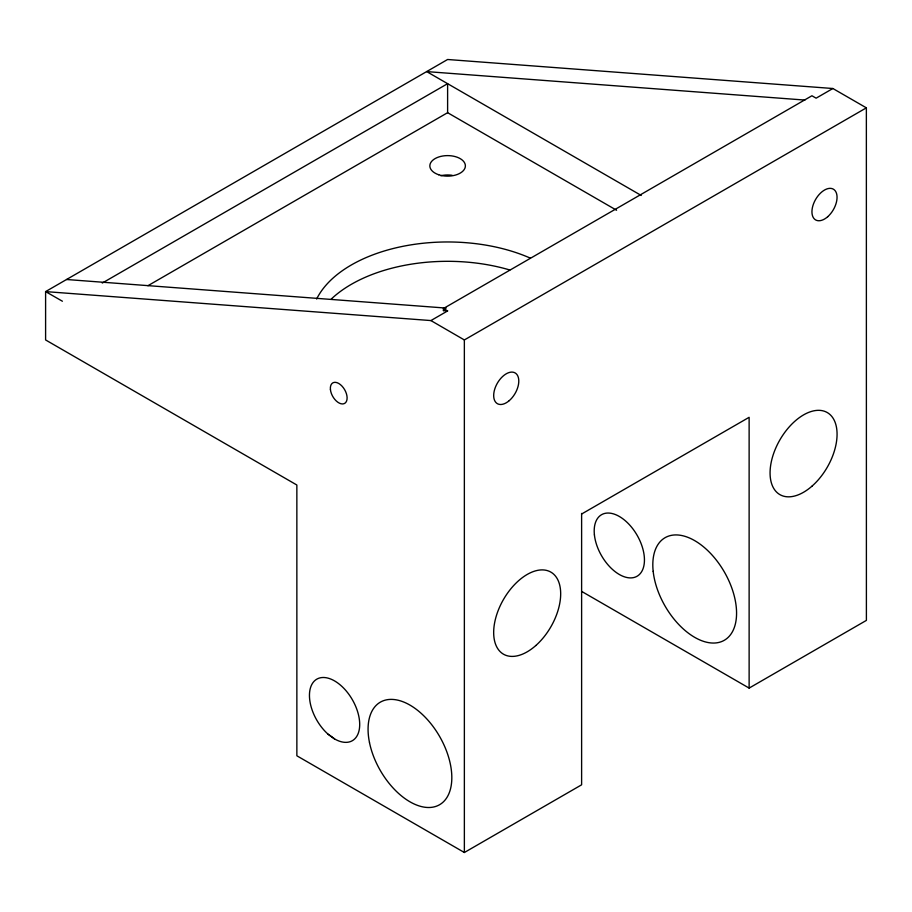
<?xml version="1.0" encoding="UTF-8"?>
<svg xmlns="http://www.w3.org/2000/svg" width="912" height="912" viewBox="0 0 912 912"><rect width="100%" height="100%" fill="white"/><g stroke="black" fill="none" stroke-linecap="round" stroke-linejoin="round"><path stroke-width="1.37" d="M102.281 283.051L447.61 83.676L447.61 112.689L147.915 285.718M581.617 513.41L581.617 784.81L464.368 852.503L296.867 755.797L296.856 485.013L45.6 339.948L45.6 291.601L430.92 320.568L447.61 310.935L443.426 310.616L443.426 308.518L811.931 95.76L816.115 98.177L832.873 88.51L866.366 107.844L866.4 620.388L749.128 688.093L581.617 591.386M443.426 310.616L445.512 309.407M464.368 852.503L464.356 339.948L866.366 107.844M581.617 514.015L749.128 417.308L749.128 688.093M832.873 88.51L447.61 59.497L45.6 291.601L62.415 301.234M804.908 100.069L426.668 71.592L641.239 195.464M66.542 279.505L446.196 308.096M447.61 112.689L616.58 210.239M443.426 308.518L447.61 310.935M430.92 320.568L464.356 339.948M334.579 738.937L328.069 734.194A35.534 20.509 60 0 1 315.324 680.17A35.534 20.509 60 0 1 357.344 710.813A35.534 20.509 60 0 1 334.579 738.937L328.069 734.194M440.815 175.742A17.761 10.26 0 0 1 452.204 175.309M316.635 299.022A136.207 78.637 0 0 1 530.362 258.142M331.295 299.033A136.207 78.637 0 0 1 509.842 269.998M369.497 742.607A59.223 34.189 60 0 0 439.573 804.726A59.223 34.189 60 0 0 420.785 713.002A59.223 34.189 60 0 0 369.497 742.607M594.407 534.877A35.534 20.52 60 0 0 634.615 577.319A35.534 20.52 60 0 0 628.938 524.218A35.534 20.52 60 0 0 594.407 534.877M653.174 571.334A59.223 34.189 60 0 0 720.184 642.071A59.223 34.189 60 0 0 710.722 553.573A59.223 34.189 60 0 0 653.174 571.334M535.857 645.502A47.378 27.349 -60 0 0 550.871 572.12A47.378 27.349 -60 0 0 494.817 621.813A47.378 27.349 -60 0 0 535.857 645.502M812.239 485.936A47.378 27.349 -60 0 0 827.252 412.543A47.378 27.349 -60 0 0 771.21 462.247A47.378 27.349 -60 0 0 812.239 485.936M509.261 400.63A17.761 10.26 -60 0 0 515.28 373.019A17.761 10.26 -60 0 0 494.167 391.259A17.761 10.26 -60 0 0 509.261 400.63M827.743 216.691A17.761 10.26 -60 0 0 833.374 189.172A17.761 10.26 -60 0 0 812.364 207.811A17.761 10.26 -60 0 0 827.743 216.691M438.729 174.762A17.761 10.26 0 0 0 465.382 165.881A17.761 10.26 0 0 0 438.729 156.989A17.761 10.26 0 0 0 438.729 174.762M330.429 389.606A11.845 6.84 60 0 0 343.824 403.754A11.845 6.84 60 0 0 341.943 386.05A11.845 6.84 60 0 0 330.429 389.606"/></g></svg>
